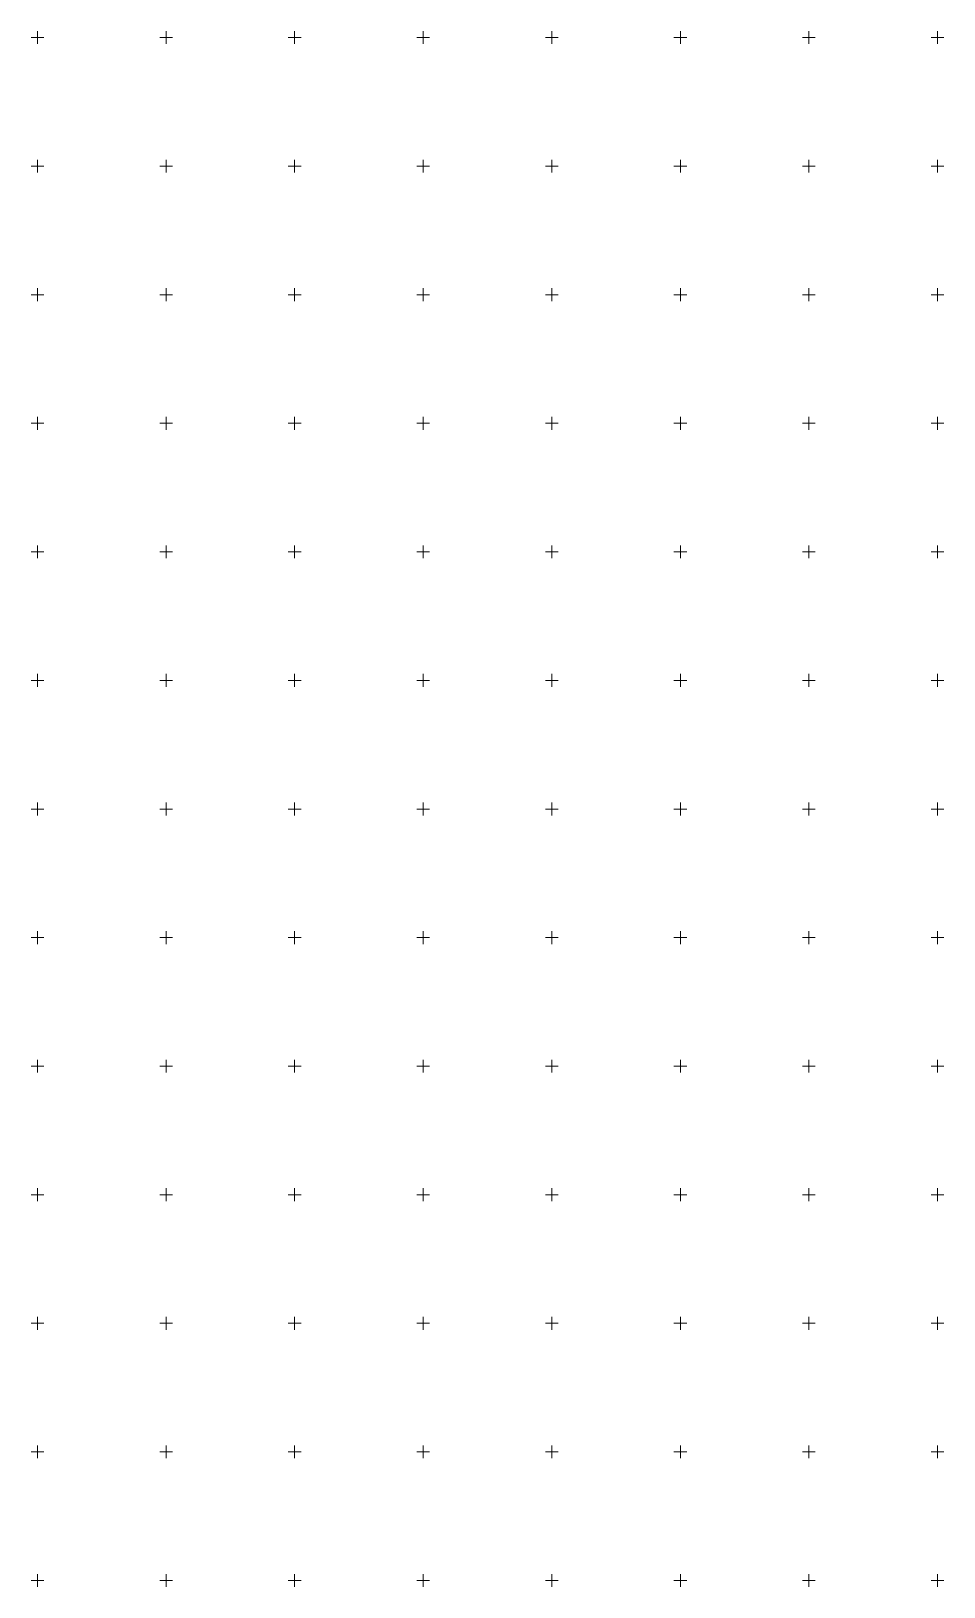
# Model space of a CAD drawing. Header units: metres. Extents: x 7536658 to 7539479, y 5878998 to 5880901.
# Drawn here: x 7537648 to 7538002, y 5878998 to 5879602 of the extents above; entities that cross this region are included whole.
import ezdxf

# ---------------------------------------------------------------- set-up
doc = ezdxf.new("R2010")
doc.units = ezdxf.units.M
doc.linetypes.add('1', pattern=[0])
doc.layers.add('Podzial_sekcyjny_krzyze', color=7, linetype='1', lineweight=18)

msp = doc.modelspace()

# ---------------------------------------------------------------- linework, layer by layer
at = {"layer": 'Podzial_sekcyjny_krzyze'}
for p, q in [((7537650, 5879597.5), (7537650, 5879602.5)), ((7537700, 5879597.5), (7537700, 5879602.5)), ((7537750, 5879597.5), (7537750, 5879602.5)), ((7537800, 5879597.5), (7537800, 5879602.5)), ((7537850, 5879597.5), (7537850, 5879602.5)), ((7537900, 5879597.5), (7537900, 5879602.5)), ((7537950, 5879597.5), (7537950, 5879602.5)), ((7538000, 5879597.5), (7538000, 5879602.5)), ((7537647.5, 5879600), (7537652.5, 5879600)), ((7537697.5, 5879600), (7537702.5, 5879600)), ((7537747.5, 5879600), (7537752.5, 5879600)), ((7537797.5, 5879600), (7537802.5, 5879600)), ((7537847.5, 5879600), (7537852.5, 5879600)), ((7537897.5, 5879600), (7537902.5, 5879600)), ((7537947.5, 5879600), (7537952.5, 5879600)), ((7537997.5, 5879600), (7538002.5, 5879600)), ((7537647.5, 5879550), (7537652.5, 5879550)), ((7537650, 5879547.5), (7537650, 5879552.5)), ((7537697.5, 5879550), (7537702.5, 5879550)), ((7537700, 5879547.5), (7537700, 5879552.5)), ((7537747.5, 5879550), (7537752.5, 5879550)), ((7537750, 5879547.5), (7537750, 5879552.5)), ((7537797.5, 5879550), (7537802.5, 5879550)), ((7537800, 5879547.5), (7537800, 5879552.5)), ((7537847.5, 5879550), (7537852.5, 5879550)), ((7537850, 5879547.5), (7537850, 5879552.5)), ((7537897.5, 5879550), (7537902.5, 5879550)), ((7537900, 5879547.5), (7537900, 5879552.5)), ((7537947.5, 5879550), (7537952.5, 5879550)), ((7537950, 5879547.5), (7537950, 5879552.5)), ((7537997.5, 5879550), (7538002.5, 5879550)), ((7538000, 5879547.5), (7538000, 5879552.5)), ((7537647.5, 5879500), (7537652.5, 5879500)), ((7537650, 5879497.5), (7537650, 5879502.5)), ((7537697.5, 5879500), (7537702.5, 5879500)), ((7537700, 5879497.5), (7537700, 5879502.5)), ((7537747.5, 5879500), (7537752.5, 5879500)), ((7537750, 5879497.5), (7537750, 5879502.5)), ((7537797.5, 5879500), (7537802.5, 5879500)), ((7537800, 5879497.5), (7537800, 5879502.5)), ((7537847.5, 5879500), (7537852.5, 5879500)), ((7537850, 5879497.5), (7537850, 5879502.5)), ((7537897.5, 5879500), (7537902.5, 5879500)), ((7537900, 5879497.5), (7537900, 5879502.5)), ((7537947.5, 5879500), (7537952.5, 5879500)), ((7537950, 5879497.5), (7537950, 5879502.5)), ((7537997.5, 5879500), (7538002.5, 5879500)), ((7538000, 5879497.5), (7538000, 5879502.5)), ((7537650, 5879447.5), (7537650, 5879452.5)), ((7537700, 5879447.5), (7537700, 5879452.5)), ((7537750, 5879447.5), (7537750, 5879452.5)), ((7537800, 5879447.5), (7537800, 5879452.5)), ((7537850, 5879447.5), (7537850, 5879452.5)), ((7537900, 5879447.5), (7537900, 5879452.5)), ((7537950, 5879447.5), (7537950, 5879452.5)), ((7538000, 5879447.5), (7538000, 5879452.5)), ((7537647.5, 5879450), (7537652.5, 5879450)), ((7537697.5, 5879450), (7537702.5, 5879450)), ((7537747.5, 5879450), (7537752.5, 5879450)), ((7537797.5, 5879450), (7537802.5, 5879450)), ((7537847.5, 5879450), (7537852.5, 5879450)), ((7537897.5, 5879450), (7537902.5, 5879450)), ((7537947.5, 5879450), (7537952.5, 5879450)), ((7537997.5, 5879450), (7538002.5, 5879450)), ((7537650, 5879397.5), (7537650, 5879402.5)), ((7537700, 5879397.5), (7537700, 5879402.5)), ((7537750, 5879397.5), (7537750, 5879402.5)), ((7537800, 5879397.5), (7537800, 5879402.5)), ((7537850, 5879397.5), (7537850, 5879402.5)), ((7537900, 5879397.5), (7537900, 5879402.5)), ((7537950, 5879397.5), (7537950, 5879402.5)), ((7538000, 5879397.5), (7538000, 5879402.5)), ((7537647.5, 5879400), (7537652.5, 5879400)), ((7537697.5, 5879400), (7537702.5, 5879400)), ((7537747.5, 5879400), (7537752.5, 5879400)), ((7537797.5, 5879400), (7537802.5, 5879400)), ((7537847.5, 5879400), (7537852.5, 5879400)), ((7537897.5, 5879400), (7537902.5, 5879400)), ((7537947.5, 5879400), (7537952.5, 5879400)), ((7537997.5, 5879400), (7538002.5, 5879400)), ((7537647.5, 5879350), (7537652.5, 5879350)), ((7537650, 5879347.5), (7537650, 5879352.5)), ((7537697.5, 5879350), (7537702.5, 5879350)), ((7537700, 5879347.5), (7537700, 5879352.5)), ((7537747.5, 5879350), (7537752.5, 5879350)), ((7537750, 5879347.5), (7537750, 5879352.5)), ((7537797.5, 5879350), (7537802.5, 5879350)), ((7537800, 5879347.5), (7537800, 5879352.5)), ((7537847.5, 5879350), (7537852.5, 5879350)), ((7537850, 5879347.5), (7537850, 5879352.5)), ((7537897.5, 5879350), (7537902.5, 5879350)), ((7537900, 5879347.5), (7537900, 5879352.5)), ((7537947.5, 5879350), (7537952.5, 5879350)), ((7537950, 5879347.5), (7537950, 5879352.5)), ((7537997.5, 5879350), (7538002.5, 5879350)), ((7538000, 5879347.5), (7538000, 5879352.5)), ((7537647.5, 5879300), (7537652.5, 5879300)), ((7537650, 5879297.5), (7537650, 5879302.5)), ((7537697.5, 5879300), (7537702.5, 5879300)), ((7537700, 5879297.5), (7537700, 5879302.5)), ((7537747.5, 5879300), (7537752.5, 5879300)), ((7537750, 5879297.5), (7537750, 5879302.5)), ((7537797.5, 5879300), (7537802.5, 5879300)), ((7537800, 5879297.5), (7537800, 5879302.5)), ((7537847.5, 5879300), (7537852.5, 5879300)), ((7537850, 5879297.5), (7537850, 5879302.5)), ((7537897.5, 5879300), (7537902.5, 5879300)), ((7537900, 5879297.5), (7537900, 5879302.5)), ((7537947.5, 5879300), (7537952.5, 5879300)), ((7537950, 5879297.5), (7537950, 5879302.5)), ((7537997.5, 5879300), (7538002.5, 5879300)), ((7538000, 5879297.5), (7538000, 5879302.5)), ((7537650, 5879247.5), (7537650, 5879252.5)), ((7537700, 5879247.5), (7537700, 5879252.5)), ((7537750, 5879247.5), (7537750, 5879252.5)), ((7537800, 5879247.5), (7537800, 5879252.5)), ((7537850, 5879247.5), (7537850, 5879252.5)), ((7537900, 5879247.5), (7537900, 5879252.5)), ((7537950, 5879247.5), (7537950, 5879252.5)), ((7538000, 5879247.5), (7538000, 5879252.5)), ((7537647.5, 5879250), (7537652.5, 5879250)), ((7537697.5, 5879250), (7537702.5, 5879250)), ((7537747.5, 5879250), (7537752.5, 5879250)), ((7537797.5, 5879250), (7537802.5, 5879250)), ((7537847.5, 5879250), (7537852.5, 5879250)), ((7537897.5, 5879250), (7537902.5, 5879250)), ((7537947.5, 5879250), (7537952.5, 5879250)), ((7537997.5, 5879250), (7538002.5, 5879250)), ((7537650, 5879197.5), (7537650, 5879202.5)), ((7537700, 5879197.5), (7537700, 5879202.5)), ((7537750, 5879197.5), (7537750, 5879202.5)), ((7537800, 5879197.5), (7537800, 5879202.5)), ((7537850, 5879197.5), (7537850, 5879202.5)), ((7537900, 5879197.5), (7537900, 5879202.5)), ((7537950, 5879197.5), (7537950, 5879202.5)), ((7538000, 5879197.5), (7538000, 5879202.5)), ((7537647.5, 5879200), (7537652.5, 5879200)), ((7537697.5, 5879200), (7537702.5, 5879200)), ((7537747.5, 5879200), (7537752.5, 5879200)), ((7537797.5, 5879200), (7537802.5, 5879200)), ((7537847.5, 5879200), (7537852.5, 5879200)), ((7537897.5, 5879200), (7537902.5, 5879200)), ((7537947.5, 5879200), (7537952.5, 5879200)), ((7537997.5, 5879200), (7538002.5, 5879200)), ((7537647.5, 5879150), (7537652.5, 5879150)), ((7537650, 5879147.5), (7537650, 5879152.5)), ((7537697.5, 5879150), (7537702.5, 5879150)), ((7537700, 5879147.5), (7537700, 5879152.5)), ((7537747.5, 5879150), (7537752.5, 5879150)), ((7537750, 5879147.5), (7537750, 5879152.5)), ((7537797.5, 5879150), (7537802.5, 5879150)), ((7537800, 5879147.5), (7537800, 5879152.5)), ((7537847.5, 5879150), (7537852.5, 5879150)), ((7537850, 5879147.5), (7537850, 5879152.5)), ((7537897.5, 5879150), (7537902.5, 5879150)), ((7537900, 5879147.5), (7537900, 5879152.5)), ((7537947.5, 5879150), (7537952.5, 5879150)), ((7537950, 5879147.5), (7537950, 5879152.5)), ((7537997.5, 5879150), (7538002.5, 5879150)), ((7538000, 5879147.5), (7538000, 5879152.5)), ((7537647.5, 5879100), (7537652.5, 5879100)), ((7537650, 5879097.5), (7537650, 5879102.5)), ((7537697.5, 5879100), (7537702.5, 5879100)), ((7537700, 5879097.5), (7537700, 5879102.5)), ((7537747.5, 5879100), (7537752.5, 5879100)), ((7537750, 5879097.5), (7537750, 5879102.5)), ((7537797.5, 5879100), (7537802.5, 5879100)), ((7537800, 5879097.5), (7537800, 5879102.5)), ((7537847.5, 5879100), (7537852.5, 5879100)), ((7537850, 5879097.5), (7537850, 5879102.5)), ((7537897.5, 5879100), (7537902.5, 5879100)), ((7537900, 5879097.5), (7537900, 5879102.5)), ((7537947.5, 5879100), (7537952.5, 5879100)), ((7537950, 5879097.5), (7537950, 5879102.5)), ((7537997.5, 5879100), (7538002.5, 5879100)), ((7538000, 5879097.5), (7538000, 5879102.5)), ((7537650, 5879047.5), (7537650, 5879052.5)), ((7537700, 5879047.5), (7537700, 5879052.5)), ((7537750, 5879047.5), (7537750, 5879052.5)), ((7537800, 5879047.5), (7537800, 5879052.5)), ((7537850, 5879047.5), (7537850, 5879052.5)), ((7537900, 5879047.5), (7537900, 5879052.5)), ((7537950, 5879047.5), (7537950, 5879052.5)), ((7538000, 5879047.5), (7538000, 5879052.5)), ((7537647.5, 5879050), (7537652.5, 5879050)), ((7537697.5, 5879050), (7537702.5, 5879050)), ((7537747.5, 5879050), (7537752.5, 5879050)), ((7537797.5, 5879050), (7537802.5, 5879050)), ((7537847.5, 5879050), (7537852.5, 5879050)), ((7537897.5, 5879050), (7537902.5, 5879050)), ((7537947.5, 5879050), (7537952.5, 5879050)), ((7537997.5, 5879050), (7538002.5, 5879050)), ((7537647.5, 5879000), (7537652.5, 5879000)), ((7537650, 5878997.5), (7537650, 5879002.5)), ((7537697.5, 5879000), (7537702.5, 5879000)), ((7537700, 5878997.5), (7537700, 5879002.5)), ((7537747.5, 5879000), (7537752.5, 5879000)), ((7537750, 5878997.5), (7537750, 5879002.5)), ((7537797.5, 5879000), (7537802.5, 5879000)), ((7537800, 5878997.5), (7537800, 5879002.5)), ((7537847.5, 5879000), (7537852.5, 5879000)), ((7537850, 5878997.5), (7537850, 5879002.5)), ((7537897.5, 5879000), (7537902.5, 5879000)), ((7537900, 5878997.5), (7537900, 5879002.5)), ((7537947.5, 5879000), (7537952.5, 5879000)), ((7537950, 5878997.5), (7537950, 5879002.5)), ((7537997.5, 5879000), (7538002.5, 5879000)), ((7538000, 5878997.5), (7538000, 5879002.5))]:
    msp.add_line(p, q, dxfattribs=at)

doc.saveas('drawing.dxf')
